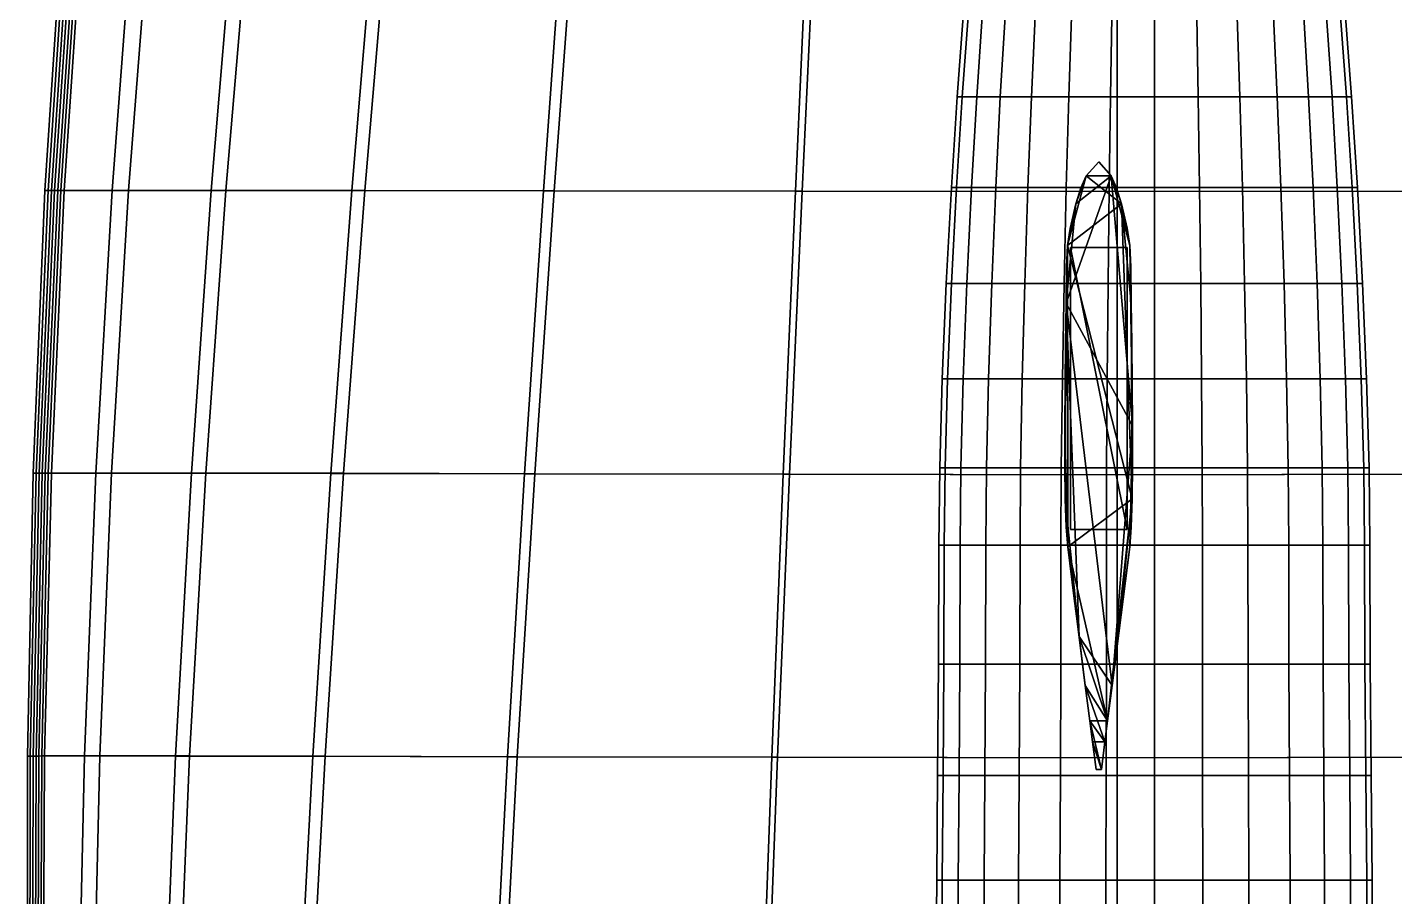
# Model space of a CAD drawing. Extents: x -231 to 375, y -1430 to 1430.
# Drawn here: x -231.5 to 149.2, y -285.7 to -43.6 of the extents above; entities that cross this region are included whole.
import ezdxf

# ---------------------------------------------------------------- set-up
doc = ezdxf.new("R2010")
doc.units = 0
for name, color, linetype in [('ALLUMINIUM_KEEL_ROD', 254, 'CONTINUOUS'), ('HULL_SKIN', 7, 'CONTINUOUS'), ('KEEL_SHAPE_1', 251, 'CONTINUOUS'), ('LEAD_BULB', 254, 'CONTINUOUS')]:
    doc.layers.add(name, color=color, linetype=linetype)

msp = doc.modelspace()

# ---------------------------------------------------------------- meshes
at = {"layer": 'ALLUMINIUM_KEEL_ROD'}
mesh = msp.add_polyface(dxfattribs=at)
corners = [(58.9185, -104.9232, 592.623), (58.9185, -104.9231, 1124.783), (74.6783, -104.9232, 592.623), (58.9185, -183.4529, 1124.783), (58.9185, -104.9232, 60.463), (74.6783, -183.4529, 592.623), (74.6783, -104.9232, 60.463), (58.9185, -183.4529, 592.623), (58.9185, -183.453, 60.463), (74.6783, -183.453, 60.463), (74.6783, -183.4529, 1124.783), (74.6783, -104.9231, 1124.783)]
mesh.append_faces([[corners[k] for k in face] for face in [(3, 1, 0, 7), (1, 11, 2, 0), (11, 10, 5, 2), (3, 7, 5, 10), (0, 4, 8, 7), (0, 2, 6, 4), (2, 5, 9, 6), (7, 8, 9, 5), (3, 10, 1, 1), (1, 10, 11, 11), (4, 9, 8, 8), (4, 6, 9, 9)]])
at = {"layer": 'HULL_SKIN'}
mesh = msp.add_polyface(dxfattribs=at)
corners = [(-227.4911, -246.5206, -133.0884), (-225.6416, -167.7398, -133.0884), (-224.7919, -167.7301, -133.0884), (-226.7021, -246.5206, -133.0884), (-228.2802, -246.5304, -133.0884), (-226.4814, -167.7398, -133.0884), (-229.8622, -246.5304, -133.0884), (-230.6513, -246.5304, -133.0884), (-229.0205, -167.7398, -133.0884), (-228.1709, -167.7398, -133.0884), (-231.4404, -246.5304, -133.0884), (-229.872, -167.7398, -133.0884), (-215.6005, -246.5103, -78.0584), (-212.4521, -167.73, -77.3384), (-190.2216, -246.5303, -8.2684), (-185.8115, -167.7603, -7.2984), (-186.3115, -246.5206, -13.7784), (-211.3017, -246.5001, -81.7384), (-208.0205, -167.7203, -81.2684), (-181.831, -167.7505, -13.1584), (-222.122, -89.0206, -133.0884), (-221.2314, -89.0206, -133.0884), (-223.0205, -89.0303, -133.0884), (-227.331, -167.7398, -133.0884), (-223.9111, -89.0303, -133.0884), (-224.7998, -89.0303, -133.0884), (-225.7002, -89.0303, -133.0884), (-226.5927, -89.0303, -133.0884), (-207.8818, -89.0303, -76.8284), (-180.2705, -89.0499, -6.6784), (-146.9912, -167.8204, 66.8916), (-141.122, -89.0899, 67.5416), (-93.0615, -167.92, 135.0516), (-87.8017, -89.1504, 136.0316), (-21.0615, -168.0503, 187.0516), (-17.6611, -89.23, 188.9616), (71.9288, -168.2104, 212.7316), (71.9287, -89.3301, 216.5216), (71.9288, -168.2104, 208.1816), (-19.3212, -168.0503, 181.8916), (-15.8017, -89.23, 183.6616), (71.9287, -89.3301, 211.8816), (-90.2119, -167.92, 129.1116), (-84.8115, -89.1504, 129.8916), (-143.4716, -167.8101, 60.5316), (-137.4912, -89.0801, 60.9616), (-176.2099, -89.0401, -12.7684), (-203.331, -89.0206, -80.9084), (-216.8311, -10.44, -133.0884), (-215.9111, -10.44, -133.0884), (-217.751, -10.44, -133.0884), (-218.6709, -10.44, -133.0884), (-219.5908, -10.44, -133.0884), (-220.5107, -10.44, -133.0884), (-221.4307, -10.44, -133.0884), (-201.8916, -10.44, -76.6284), (-173.7021, -10.44, -6.4384), (-134.5615, -10.44, 67.8816), (-82.1221, -10.44, 136.7316), (-14.0713, -10.4399, 190.4916), (71.9287, -10.4399, 219.5816), (-79.001, -10.44, 130.5816), (-12.1006, -10.4399, 185.1616), (-130.8018, -10.44, 61.3116), (-169.5322, -10.44, -12.4984), (-197.2217, -10.44, -80.6884)]
mesh.append_faces([[corners[k] for k in face] for face in [(0, 1, 2, 3), (0, 4, 5, 1), (6, 7, 8, 9), (7, 10, 11, 8), (10, 12, 13, 11), (12, 14, 15, 13), (16, 17, 18, 19), (3, 2, 18, 17), (1, 20, 21, 2), (1, 5, 22, 20), (5, 23, 24, 22), (23, 9, 25, 24), (9, 8, 26, 25), (8, 11, 27, 26), (11, 13, 28, 27), (13, 15, 29, 28), (15, 30, 31, 29), (30, 32, 33, 31), (32, 34, 35, 33), (34, 36, 37, 35), (38, 39, 40, 41), (39, 42, 43, 40), (42, 44, 45, 43), (44, 19, 46, 45), (19, 18, 47, 46), (2, 21, 47, 18), (20, 48, 49, 21), (20, 22, 50, 48), (22, 24, 51, 50), (24, 25, 52, 51), (25, 26, 53, 52), (26, 27, 54, 53), (27, 28, 55, 54), (28, 29, 56, 55), (29, 31, 57, 56), (31, 33, 58, 57), (33, 35, 59, 58), (35, 37, 60, 59), (40, 43, 61, 62), (43, 45, 63, 61), (45, 46, 64, 63), (46, 47, 65, 64), (21, 49, 65, 47)]])
mesh = msp.add_polyface(dxfattribs=at)
corners = [(301.8292, -404.1899, 60.5516), (338.1984, -404.1498, -12.1684), (336.5792, -325.3398, -10.9984), (299.1983, -325.4101, 62.5916), (335.0695, -404.14, -15.4784), (299.3077, -404.1899, 56.6316), (296.4893, -325.4101, 58.5916), (333.378, -325.3398, -14.4484), (71.9288, -325.7998, 202.2216), (170.4288, -325.6401, 180.1516), (167.96, -246.8603, 183.5516), (71.9288, -247.0503, 208.0216), (244.9991, -325.5102, 129.9617), (241.4288, -246.7104, 131.8916), (295.6182, -246.6, 63.7116), (333.7686, -246.5302, -10.3084), (357.0772, -325.31, -82.0884), (330.46, -246.5204, -13.8884), (355.4796, -246.4902, -81.8084), (292.6788, -246.6, 59.6416), (242.9288, -325.5102, 125.8116), (239.0596, -246.7104, 127.7516), (169.2296, -325.6401, 175.9917), (166.5089, -246.8603, 179.4116), (71.9288, -325.7998, 197.9016), (71.9288, -247.04, 203.5816), (165.169, -168.04, 185.8916), (71.9288, -168.2104, 212.7316), (237.2295, -167.9003, 132.9316), (291.0987, -167.8002, 64.2116), (329.7393, -167.7397, -9.9384), (359.128, -246.4999, -79.4684), (356.1494, -167.7201, -79.1584), (326.3096, -167.7397, -13.6284), (352.4385, -167.7104, -81.6084), (287.919, -167.8002, 60.1016), (234.5596, -167.9003, 128.8216), (163.4678, -168.04, 181.7616), (71.9288, -168.2104, 208.1816), (162.0498, -89.2202, 187.5816), (71.9287, -89.3301, 216.5216), (232.3897, -89.1298, 133.5316), (285.6397, -89.0703, 64.4016), (324.5186, -89.0302, -9.7684), (351.708, -89.0204, -78.9384), (320.919, -89.0302, -13.4984), (347.919, -89.0102, -81.4584), (282.2373, -89.0703, 60.3016), (229.4385, -89.1298, 129.4516), (160.1397, -89.2202, 183.4816), (71.9287, -89.3301, 211.8816), (158.5889, -10.4399, 189.0416), (71.9287, -10.4399, 219.5816), (226.8994, -10.4399, 134.1216), (279.2686, -10.4399, 64.6116), (318.0771, -10.4399, -9.6384), (345.7588, -10.4399, -78.8184), (314.3096, -10.4399, -13.3384), (341.8291, -10.4399, -81.3184), (275.6475, -10.4399, 60.5616), (223.749, -10.4399, 130.0916), (156.54, -10.4399, 184.9716), (71.9287, -10.4399, 214.9016), (-15.8017, -89.23, 183.6616), (-12.1006, -10.4399, 185.1616)]
mesh.append_faces([[corners[k] for k in face] for face in [(0, 1, 2, 3), (4, 5, 6, 7), (8, 9, 10, 11), (9, 12, 13, 10), (12, 3, 14, 13), (3, 2, 15, 14), (16, 7, 17, 18), (7, 6, 19, 17), (6, 20, 21, 19), (20, 22, 23, 21), (22, 24, 25, 23), (11, 10, 26, 27), (10, 13, 28, 26), (13, 14, 29, 28), (14, 15, 30, 29), (15, 31, 32, 30), (18, 17, 33, 34), (17, 19, 35, 33), (19, 21, 36, 35), (21, 23, 37, 36), (23, 25, 38, 37), (27, 26, 39, 40), (26, 28, 41, 39), (28, 29, 42, 41), (29, 30, 43, 42), (30, 32, 44, 43), (34, 33, 45, 46), (33, 35, 47, 45), (35, 36, 48, 47), (36, 37, 49, 48), (37, 38, 50, 49), (40, 39, 51, 52), (39, 41, 53, 51), (41, 42, 54, 53), (42, 43, 55, 54), (43, 44, 56, 55), (46, 45, 57, 58), (45, 47, 59, 57), (47, 48, 60, 59), (48, 49, 61, 60), (49, 50, 62, 61), (50, 63, 64, 62)]])
mesh = msp.add_polyface(dxfattribs=at)
corners = [(-226.7411, -404.15, -133.0884), (-227.8212, -325.3399, -133.0884), (-227.0907, -325.3399, -133.0884), (-226.0517, -404.15, -133.0884), (-227.4208, -404.15, -133.0884), (-228.5517, -325.3502, -133.0884), (-228.1122, -404.15, -133.0884), (-229.2802, -325.3502, -133.0884), (-228.7899, -404.15, -133.0884), (-230.0204, -325.3502, -133.0884), (-229.4813, -404.15, -133.0984), (-230.7509, -325.3502, -133.0884), (-230.161, -404.1602, -133.0984), (-231.4814, -325.3502, -133.0984), (-217.6806, -404.1304, -79.7784), (-217.3407, -325.3204, -78.9084), (-195.3427, -404.1402, -11.2984), (-193.4306, -325.3399, -9.6084), (-159.1903, -404.1802, 61.3816), (-156.1513, -325.4005, 63.9716), (-105.2313, -404.25, 127.3117), (-101.8915, -325.5103, 131.0216), (-102.8407, -404.2403, 122.3116), (-155.9716, -404.1802, 56.1716), (-152.8212, -325.4005, 58.4016), (-99.331, -325.5, 125.7117), (-191.5712, -404.1402, -16.0184), (-189.581, -325.3301, -14.6984), (-213.6122, -404.1202, -82.8984), (-213.161, -325.3101, -82.2884), (-227.4911, -246.5206, -133.0884), (-226.7021, -246.5206, -133.0884), (-228.2802, -246.5304, -133.0884), (-229.0712, -246.5304, -133.0884), (-229.8622, -246.5304, -133.0884), (-230.6513, -246.5304, -133.0884), (-231.4404, -246.5304, -133.0884), (-215.6005, -246.5103, -78.0584), (-190.2216, -246.5303, -8.2684), (-152.04, -246.6099, 65.7516), (-97.7919, -246.7202, 133.4916), (-27.0614, -325.6402, 180.7016), (-24.2216, -246.8701, 184.4216), (71.9288, -325.7998, 202.2216), (71.9288, -247.0503, 208.0216), (71.9288, -325.7998, 197.9016), (-25.5907, -325.6402, 175.9716), (-22.6103, -246.8701, 179.4716), (71.9288, -247.04, 203.5816), (-95.081, -246.7202, 127.8516), (-148.6122, -246.6001, 59.7616), (-186.3115, -246.5206, -13.7784), (-211.3017, -246.5001, -81.7384), (-227.331, -167.7398, -133.0884), (-226.4814, -167.7398, -133.0884), (-228.1709, -167.7398, -133.0884), (-146.9912, -167.8204, 66.8916), (-185.8115, -167.7603, -7.2984), (-93.0615, -167.92, 135.0516), (-21.0615, -168.0503, 187.0516), (71.9288, -168.2104, 212.7316), (-19.3212, -168.0503, 181.8916), (71.9288, -168.2104, 208.1816), (-90.2119, -167.92, 129.1116), (-143.4716, -167.8101, 60.5316), (-181.831, -167.7505, -13.1584)]
mesh.append_faces([[corners[k] for k in face] for face in [(0, 1, 2, 3), (0, 4, 5, 1), (4, 6, 7, 5), (6, 8, 9, 7), (8, 10, 11, 9), (10, 12, 13, 11), (12, 14, 15, 13), (14, 16, 17, 15), (16, 18, 19, 17), (18, 20, 21, 19), (22, 23, 24, 25), (23, 26, 27, 24), (26, 28, 29, 27), (3, 2, 29, 28), (1, 30, 31, 2), (1, 5, 32, 30), (5, 7, 33, 32), (7, 9, 34, 33), (9, 11, 35, 34), (11, 13, 36, 35), (13, 15, 37, 36), (15, 17, 38, 37), (17, 19, 39, 38), (19, 21, 40, 39), (21, 41, 42, 40), (41, 43, 44, 42), (45, 46, 47, 48), (46, 25, 49, 47), (25, 24, 50, 49), (24, 27, 51, 50), (27, 29, 52, 51), (2, 31, 52, 29), (32, 33, 53, 54), (33, 34, 55, 53), (38, 39, 56, 57), (39, 40, 58, 56), (40, 42, 59, 58), (42, 44, 60, 59), (48, 47, 61, 62), (47, 49, 63, 61), (49, 50, 64, 63), (50, 51, 65, 64)]])
at = {"layer": 'KEEL_SHAPE_1'}
mesh = msp.add_polyface(dxfattribs=at)
corners = [(66.0197, -250.3301, 1051.6327), (65.0412, -242.5703, 540.5303), (64.301, -236.7002, 1051.6327), (64.301, -236.7002, 540.5303), (63.049, -226.8799, 540.5303), (62.301, -221.02, 1051.6327), (62.301, -221.02, 540.5303), (61.3107, -213.2803, 540.5303), (59.9709, -202.6904, 1051.6327), (58.1408, -188.2803, 540.5303), (59.9709, -202.6904, 540.5303), (58.1408, -188.2803, 1051.6327), (57.7189, -182.8105, 1051.6327), (57.7189, -182.8105, 540.5303), (57.5509, -131.5703, 1051.6327), (57.6994, -120.4604, 1051.6327), (57.6994, -120.4604, 540.5303), (57.8302, -110.3301, 1051.6327), (58.0998, -104.3398, 540.5303), (57.8302, -110.3301, 540.5303), (58.0998, -104.3398, 1051.6327), (58.799, -99.5898, 1051.6327), (58.799, -99.5898, 540.5303), (70.2111, -85.0005, 1051.6327), (74.7404, -99.5801, 1051.6327), (75.4298, -104.3301, 540.5303), (74.7404, -99.5801, 540.5303), (75.4298, -104.3301, 1051.6327), (75.7091, -110.3301, 540.5303), (75.7091, -110.3301, 1051.6327), (75.84, -120.4101, 1051.6327), (75.9806, -131.52, 1051.6327), (76.1896, -165.3701, 1051.6327), (76.1896, -165.3701, 540.5303), (76.1896, -154.5601, 540.5303), (76.0802, -174.96, 540.5303), (75.8205, -182.7803, 1051.6327), (75.8205, -182.7803, 540.5303), (75.4006, -188.2803, 540.5303), (67.5197, -250.3301, 540.5303), (66.0197, -250.3301, 540.5303), (57.4611, -175.0103, 540.5303), (57.3498, -165.4204, 540.5303), (57.3498, -154.6104, 540.5303), (57.5509, -131.5703, 540.5303), (60.4396, -92.7905, 540.5303), (61.7716, -88.3301, 540.5303), (61.7716, -88.3301, 29.44), (63.3205, -85.0103, 540.5303), (63.3205, -85.0103, 29.44), (66.7697, -81.1001, 540.5303), (70.2111, -85.0005, 540.5303), (70.2111, -85.0005, 29.44), (66.7697, -81.1001, 29.44), (71.7599, -88.3203, 540.5303), (73.0998, -92.7905, 540.5303), (74.7404, -99.5801, 29.44), (75.84, -120.4102, 540.5303), (75.7091, -110.3301, 29.44), (75.9806, -131.52, 540.5303), (76.0802, -174.96, 29.44), (76.1896, -165.3701, 29.44), (75.8205, -182.7803, 29.44), (73.5803, -202.6602, 540.5303), (72.2307, -213.2598, 540.5303), (71.2404, -221.0103, 540.5303), (70.4904, -226.8701, 540.5303), (69.2404, -236.6904, 540.5303), (70.4904, -226.8701, 29.44), (68.5002, -242.5498, 540.5303), (72.2307, -213.2598, 1051.6327), (70.4904, -226.8701, 1051.6327), (71.2404, -221.0102, 1051.6327), (75.4006, -188.2803, 1051.6327), (73.5803, -202.6601, 1051.6327), (76.1896, -154.56, 1051.6327), (71.7599, -88.3203, 1051.6327), (66.7697, -81.1001, 1051.6327), (61.7716, -88.3301, 1051.6327), (57.3498, -165.4204, 1051.6327), (65.0412, -242.5703, 1051.6327), (67.5197, -250.3301, 1051.6327), (60.4396, -92.7905, 1051.6327), (57.4611, -175.0102, 1051.6327), (61.3107, -213.2803, 1051.6327), (68.5002, -242.5498, 1051.6327), (63.3205, -85.0102, 1051.6327), (57.3498, -154.6103, 1051.6327), (63.049, -226.8799, 1051.6327), (69.2404, -236.6904, 1051.6327), (76.0802, -174.9599, 1051.6327), (73.0998, -92.7905, 1051.6327), (67.5197, -250.3301, 29.44), (66.0197, -250.3301, 29.44), (63.049, -226.8799, 29.44), (62.301, -221.02, 29.44), (61.3107, -213.2803, 29.44), (59.9709, -202.6904, 29.44), (57.7189, -182.8106, 29.44), (57.3498, -165.4204, 29.44), (57.5509, -131.5703, 29.44), (57.8302, -110.3301, 29.44), (58.799, -99.5899, 29.44), (71.7599, -88.3203, 29.44), (73.0998, -92.7906, 29.44), (75.4298, -104.3301, 29.44), (75.84, -120.4102, 29.44), (75.9806, -131.52, 29.44), (76.1896, -154.5601, 29.44), (75.4006, -188.2803, 29.44), (73.5803, -202.6602, 29.44), (72.2307, -213.2598, 29.44), (71.2404, -221.0103, 29.44), (65.0412, -242.5703, 29.44), (68.5002, -242.5498, 29.44), (64.301, -236.7002, 29.44), (58.1408, -188.2803, 29.44), (57.4611, -175.0103, 29.44), (57.3498, -154.6104, 29.44), (57.6994, -120.4605, 29.44), (58.0998, -104.3399, 29.44), (60.4396, -92.7906, 29.44), (69.2404, -236.6904, 29.44)]
mesh.append_faces([[corners[k] for k in face] for face in [(0, 80, 1, 40), (80, 2, 3, 1), (2, 88, 4, 3), (88, 5, 6, 4), (5, 84, 7, 6), (84, 8, 10, 7), (8, 11, 9, 10), (11, 12, 13, 9), (12, 83, 41, 13), (83, 79, 42, 41), (79, 87, 43, 42), (87, 14, 44, 43), (14, 15, 16, 44), (15, 17, 19, 16), (17, 20, 18, 19), (20, 21, 22, 18), (21, 82, 45, 22), (82, 78, 46, 45), (78, 86, 48, 46), (86, 77, 50, 48), (77, 23, 51, 50), (23, 76, 54, 51), (76, 91, 55, 54), (91, 24, 26, 55), (24, 27, 25, 26), (27, 29, 28, 25), (29, 30, 57, 28), (30, 31, 59, 57), (31, 75, 34, 59), (75, 32, 33, 34), (32, 90, 35, 33), (90, 36, 37, 35), (36, 73, 38, 37), (73, 74, 63, 38), (74, 70, 64, 63), (70, 72, 65, 64), (72, 71, 66, 65), (71, 89, 67, 66), (89, 85, 69, 67), (85, 81, 39, 69), (0, 40, 39, 81), (1, 113, 93, 40), (1, 3, 115, 113), (3, 4, 94, 115), (4, 6, 95, 94), (6, 7, 96, 95), (7, 10, 97, 96), (10, 9, 116, 97), (9, 13, 98, 116), (13, 41, 117, 98), (41, 42, 99, 117), (42, 43, 118, 99), (43, 44, 100, 118), (44, 16, 119, 100), (16, 19, 101, 119), (19, 18, 120, 101), (18, 22, 102, 120), (22, 45, 121, 102), (45, 46, 47, 121), (46, 48, 49, 47), (48, 50, 53, 49), (50, 51, 52, 53), (51, 54, 103, 52), (54, 55, 104, 103), (55, 26, 56, 104), (26, 25, 105, 56), (25, 28, 58, 105), (28, 57, 106, 58), (57, 59, 107, 106), (59, 34, 108, 107), (34, 33, 61, 108), (33, 35, 60, 61), (35, 37, 62, 60), (37, 38, 109, 62), (38, 63, 110, 109), (63, 64, 111, 110), (64, 65, 112, 111), (65, 66, 68, 112), (66, 67, 122, 68), (67, 69, 114, 122), (69, 39, 92, 114), (40, 93, 92, 39), (0, 81, 80, 80), (70, 71, 72, 72), (73, 70, 74, 74), (90, 73, 36, 36), (75, 90, 32, 32), (30, 75, 31, 31), (27, 30, 29, 29), (91, 27, 24, 24), (23, 91, 76, 76), (86, 23, 77, 77), (82, 86, 78, 78), (20, 82, 21, 21), (15, 20, 17, 17), (87, 15, 14, 14), (83, 87, 79, 79), (11, 83, 12, 12), (84, 11, 8, 8), (88, 84, 5, 5), (80, 81, 2, 2), (2, 81, 85, 85), (90, 70, 73, 73), (30, 90, 75, 75), (91, 30, 27, 27), (86, 91, 23, 23), (20, 86, 82, 82), (87, 20, 15, 15), (11, 87, 83, 83), (88, 11, 84, 84), (2, 85, 88, 88), (88, 85, 89, 89), (90, 89, 70, 70), (91, 90, 30, 30), (20, 91, 86, 86), (11, 20, 87, 87), (88, 89, 11, 11), (11, 89, 90, 90), (20, 90, 91, 91), (11, 90, 20, 20), (113, 92, 93, 93), (94, 95, 96, 96), (96, 97, 116, 116), (116, 98, 117, 117), (117, 99, 118, 118), (118, 100, 119, 119), (119, 101, 120, 120), (120, 102, 121, 121), (121, 47, 49, 49), (49, 53, 52, 52), (52, 103, 104, 104), (104, 56, 105, 105), (105, 58, 106, 106), (106, 107, 108, 108), (108, 61, 60, 60), (60, 62, 109, 109), (109, 110, 111, 111), (111, 112, 68, 68), (113, 114, 92, 92), (113, 115, 114, 114), (96, 116, 117, 117), (117, 118, 119, 119), (119, 120, 121, 121), (121, 49, 52, 52), (52, 104, 105, 105), (105, 106, 108, 108), (108, 60, 109, 109), (109, 111, 68, 68), (115, 122, 114, 114), (115, 96, 122, 122), (96, 117, 119, 119), (119, 121, 52, 52), (52, 105, 108, 108), (108, 109, 68, 68), (96, 68, 122, 122), (96, 119, 68, 68), (119, 52, 108, 108), (119, 108, 68, 68)]])
at = {"layer": 'LEAD_BULB'}
mesh = msp.add_polyface(dxfattribs=at)
corners = [(27.3977, -62.9325, 1086.7452), (29.086, -40.6143, 1086.7452), (30.4238, -40.6143, 1098.6947), (28.7666, -62.9325, 1099.0809), (29.9364, -31.0756, 1086.7452), (31.241, -31.0756, 1098.5017), (30.7536, -22.8611, 1086.7452), (32.0478, -22.8611, 1098.3193), (31.55, -16.1906, 1086.7452), (32.8256, -16.1906, 1098.1477), (34.3542, -40.6143, 1110.0542), (32.8256, -62.9325, 1110.7943), (35.1175, -31.0756, 1109.6788), (35.8621, -22.8611, 1109.3142), (36.5735, -16.1906, 1108.9708), (40.6927, -40.6143, 1120.2338), (39.3652, -62.9325, 1121.3065), (41.3501, -31.0756, 1119.7083), (41.9993, -22.8611, 1119.1826), (42.6153, -16.1906, 1118.6892), (49.1135, -40.6143, 1128.7401), (48.0536, -62.9325, 1130.0808), (49.6465, -31.0756, 1128.0751), (50.1547, -22.8611, 1127.4208), (50.6442, -16.1906, 1126.7985), (59.2019, -40.6143, 1135.1439), (58.4594, -62.9325, 1136.6886), (59.5649, -31.0756, 1134.3715), (59.9258, -22.8611, 1133.6206), (60.2638, -16.1906, 1132.9021), (70.4394, -40.6143, 1139.1128), (70.066, -62.9325, 1140.7861), (70.6302, -31.0756, 1138.2867), (70.8106, -22.8611, 1137.4714), (70.989, -16.1906, 1136.6993), (82.2783, -40.6143, 1140.4644), (82.2783, -62.9325, 1142.1807), (82.2783, -31.0756, 1139.6062), (82.2783, -22.8611, 1138.7803), (82.2783, -16.1906, 1137.9757), (82.2783, -88.2231, 1029.6686), (82.2783, -62.9325, 1031.2992), (70.066, -62.9325, 1032.6936), (69.7052, -88.2231, 1031.1061), (82.2783, -40.6143, 1033.0155), (70.4394, -40.6143, 1034.3671), (82.2783, -31.0756, 1033.8737), (70.6302, -31.0756, 1035.1929), (82.2783, -22.8611, 1034.6995), (70.8106, -22.8611, 1036.0081), (82.2783, -16.1906, 1035.504), (70.989, -16.1906, 1036.7913), (58.4594, -62.9325, 1036.7913), (57.7583, -88.2231, 1035.3217), (59.2019, -40.6143, 1038.3358), (59.5649, -31.0756, 1039.1082), (59.9258, -22.8611, 1039.8591), (60.2638, -16.1906, 1040.5778), (48.0536, -62.9325, 1043.3988), (47.0539, -88.2231, 1042.1224), (49.1135, -40.6143, 1044.7396), (49.6465, -31.0756, 1045.4048), (50.1547, -22.8611, 1046.0591), (50.6442, -16.1906, 1046.6813), (39.3652, -62.9325, 1052.1732), (38.1021, -88.2231, 1051.1542), (40.6927, -40.6143, 1053.246), (41.3501, -31.0756, 1053.7715), (41.9993, -22.8611, 1054.2971), (42.6153, -16.1906, 1054.7905), (32.8256, -62.9325, 1062.6853), (31.3696, -88.2231, 1061.9774), (34.3542, -40.6143, 1063.4363), (35.1175, -31.0756, 1063.8009), (35.8621, -22.8611, 1064.1655), (36.5735, -16.1906, 1064.5089), (28.7666, -62.9325, 1074.4095), (27.1944, -88.2231, 1074.0448), (30.4238, -40.6143, 1074.785), (31.241, -31.0756, 1074.9781), (32.0478, -22.8611, 1075.1605), (32.8256, -16.1906, 1075.3428), (25.7737, -88.2231, 1086.7452)]
mesh.append_faces([[corners[k] for k in face] for face in [(0, 1, 2, 3), (1, 4, 5, 2), (4, 6, 7, 5), (6, 8, 9, 7), (3, 2, 10, 11), (2, 5, 12, 10), (5, 7, 13, 12), (7, 9, 14, 13), (11, 10, 15, 16), (10, 12, 17, 15), (12, 13, 18, 17), (13, 14, 19, 18), (16, 15, 20, 21), (15, 17, 22, 20), (17, 18, 23, 22), (18, 19, 24, 23), (21, 20, 25, 26), (20, 22, 27, 25), (22, 23, 28, 27), (23, 24, 29, 28), (26, 25, 30, 31), (25, 27, 32, 30), (27, 28, 33, 32), (28, 29, 34, 33), (31, 30, 35, 36), (30, 32, 37, 35), (32, 33, 38, 37), (33, 34, 39, 38), (40, 41, 42, 43), (41, 44, 45, 42), (44, 46, 47, 45), (46, 48, 49, 47), (48, 50, 51, 49), (43, 42, 52, 53), (42, 45, 54, 52), (45, 47, 55, 54), (47, 49, 56, 55), (49, 51, 57, 56), (53, 52, 58, 59), (52, 54, 60, 58), (54, 55, 61, 60), (55, 56, 62, 61), (56, 57, 63, 62), (59, 58, 64, 65), (58, 60, 66, 64), (60, 61, 67, 66), (61, 62, 68, 67), (62, 63, 69, 68), (65, 64, 70, 71), (64, 66, 72, 70), (66, 67, 73, 72), (67, 68, 74, 73), (68, 69, 75, 74), (71, 70, 76, 77), (70, 72, 78, 76), (72, 73, 79, 78), (73, 74, 80, 79), (74, 75, 81, 80), (77, 76, 0, 82), (76, 78, 1, 0), (78, 79, 4, 1), (79, 80, 6, 4), (80, 81, 8, 6)]])
mesh = msp.add_polyface(dxfattribs=at)
corners = [(82.2783, -62.9325, 1142.1807), (82.2783, -40.6143, 1140.4644), (94.109, -40.6143, 1139.1128), (94.4927, -62.9325, 1140.7861), (82.2783, -31.0756, 1139.6062), (93.9182, -31.0756, 1138.2867), (82.2783, -22.8611, 1138.7803), (93.7356, -22.8611, 1137.4714), (82.2783, -16.1906, 1137.9757), (93.5656, -16.1906, 1136.6993), (105.3547, -40.6143, 1135.1439), (106.0869, -62.9325, 1136.6886), (104.9835, -31.0756, 1134.3715), (104.6329, -22.8611, 1133.6206), (104.2824, -16.1906, 1132.9021), (115.4328, -40.6143, 1128.7401), (116.4947, -62.9325, 1130.0808), (114.9122, -31.0756, 1128.0751), (114.3916, -22.8611, 1127.4208), (113.9042, -16.1906, 1126.7985), (123.8536, -40.6143, 1120.2338), (125.1811, -62.9325, 1121.3065), (123.1961, -31.0756, 1119.7083), (122.5594, -22.8611, 1119.1826), (121.9309, -16.1906, 1118.6892), (130.1941, -40.6143, 1110.0542), (131.7228, -62.9325, 1110.7943), (129.4288, -31.0756, 1109.6788), (128.6842, -22.8611, 1109.3142), (127.9728, -16.1906, 1108.9708), (134.1225, -40.6143, 1098.6947), (135.7797, -62.9325, 1099.0809), (133.3053, -31.0756, 1098.5017), (132.4985, -22.8611, 1098.3193), (131.7331, -16.1906, 1098.1477), (135.4603, -40.6143, 1086.7452), (137.159, -62.9325, 1086.7452), (134.6099, -31.0756, 1086.7452), (133.7927, -22.8611, 1086.7452), (133.0066, -16.1906, 1086.7452), (138.7747, -88.2231, 1086.7452), (135.7797, -62.9325, 1074.4095), (137.3519, -88.2231, 1074.0448), (134.1225, -40.6143, 1074.785), (133.3053, -31.0756, 1074.9781), (132.4985, -22.8611, 1075.1605), (131.7331, -16.1906, 1075.3428), (131.7228, -62.9325, 1062.6853), (133.1767, -88.2231, 1061.9774), (130.1941, -40.6143, 1063.4363), (129.4288, -31.0756, 1063.8009), (128.6842, -22.8611, 1064.1655), (127.9728, -16.1906, 1064.5089), (125.1811, -62.9325, 1052.1732), (126.4442, -88.2231, 1051.1542), (123.8536, -40.6143, 1053.246), (123.1961, -31.0756, 1053.7715), (122.5594, -22.8611, 1054.2971), (121.9309, -16.1906, 1054.7905), (116.4947, -62.9325, 1043.3988), (117.5028, -88.2231, 1042.1224), (115.4328, -40.6143, 1044.7396), (114.9122, -31.0756, 1045.4048), (114.3916, -22.8611, 1046.0591), (113.9042, -16.1906, 1046.6813), (106.0869, -62.9325, 1036.7913), (106.788, -88.2231, 1035.3217), (105.3547, -40.6143, 1038.3358), (104.9835, -31.0756, 1039.1082), (104.6329, -22.8611, 1039.8591), (104.2824, -16.1906, 1040.5778), (94.4927, -62.9325, 1032.6936), (94.8412, -88.2231, 1031.1061), (94.109, -40.6143, 1034.3671), (93.9182, -31.0756, 1035.1929), (93.7356, -22.8611, 1036.0081), (93.5656, -16.1906, 1036.7913), (82.2783, -62.9325, 1031.2992), (82.2783, -88.2231, 1029.6686), (82.2783, -40.6143, 1033.0155), (82.2783, -31.0756, 1033.8737), (82.2783, -22.8611, 1034.6995), (82.2783, -16.1906, 1035.504)]
mesh.append_faces([[corners[k] for k in face] for face in [(0, 1, 2, 3), (1, 4, 5, 2), (4, 6, 7, 5), (6, 8, 9, 7), (3, 2, 10, 11), (2, 5, 12, 10), (5, 7, 13, 12), (7, 9, 14, 13), (11, 10, 15, 16), (10, 12, 17, 15), (12, 13, 18, 17), (13, 14, 19, 18), (16, 15, 20, 21), (15, 17, 22, 20), (17, 18, 23, 22), (18, 19, 24, 23), (21, 20, 25, 26), (20, 22, 27, 25), (22, 23, 28, 27), (23, 24, 29, 28), (26, 25, 30, 31), (25, 27, 32, 30), (27, 28, 33, 32), (28, 29, 34, 33), (31, 30, 35, 36), (30, 32, 37, 35), (32, 33, 38, 37), (33, 34, 39, 38), (40, 36, 41, 42), (36, 35, 43, 41), (35, 37, 44, 43), (37, 38, 45, 44), (38, 39, 46, 45), (42, 41, 47, 48), (41, 43, 49, 47), (43, 44, 50, 49), (44, 45, 51, 50), (45, 46, 52, 51), (48, 47, 53, 54), (47, 49, 55, 53), (49, 50, 56, 55), (50, 51, 57, 56), (51, 52, 58, 57), (54, 53, 59, 60), (53, 55, 61, 59), (55, 56, 62, 61), (56, 57, 63, 62), (57, 58, 64, 63), (60, 59, 65, 66), (59, 61, 67, 65), (61, 62, 68, 67), (62, 63, 69, 68), (63, 64, 70, 69), (66, 65, 71, 72), (65, 67, 73, 71), (67, 68, 74, 73), (68, 69, 75, 74), (69, 70, 76, 75), (72, 71, 77, 78), (71, 73, 79, 77), (73, 74, 80, 79), (74, 75, 81, 80), (75, 76, 82, 81)]])
mesh = msp.add_polyface(dxfattribs=at)
corners = [(22.2913, -187.786, 1086.7452), (22.5028, -166.2877, 1086.7452), (24.0003, -166.2877, 1100.175), (23.7971, -187.786, 1100.218), (23.2246, -141.4829, 1086.7452), (24.6993, -141.4829, 1100.014), (24.3509, -114.9342, 1086.7452), (25.8048, -114.9342, 1099.7567), (25.7737, -88.2231, 1086.7452), (27.1944, -88.2231, 1099.4348), (27.3977, -62.9325, 1086.7452), (28.7666, -62.9325, 1099.0809), (28.4161, -166.2877, 1112.9398), (28.2377, -187.786, 1113.0255), (29.0757, -141.4829, 1112.6179), (30.0837, -114.9342, 1112.1245), (31.3696, -88.2231, 1111.5023), (32.8256, -62.9325, 1110.7943), (35.5427, -166.2877, 1124.385), (35.383, -187.786, 1124.5137), (36.1068, -141.4829, 1123.9346), (36.9883, -114.9342, 1123.2158), (38.1021, -88.2231, 1122.3254), (39.3652, -62.9325, 1121.3065), (45.0047, -166.2877, 1133.9425), (44.8762, -187.786, 1134.1141), (45.461, -141.4829, 1133.3739), (46.1621, -114.9342, 1132.4836), (47.0539, -88.2231, 1131.3573), (48.0536, -62.9325, 1130.0808), (56.3355, -166.2877, 1141.1401), (56.2505, -187.786, 1141.3331), (56.6549, -141.4829, 1140.4857), (57.1423, -114.9342, 1139.4561), (57.7583, -88.2231, 1138.158), (58.4594, -62.9325, 1136.6886), (68.973, -166.2877, 1145.6024), (68.9295, -187.786, 1145.8063), (69.1327, -141.4829, 1144.8944), (69.3878, -114.9342, 1143.7789), (69.7052, -88.2231, 1142.3737), (70.066, -62.9325, 1140.7861), (82.2784, -166.2877, 1147.1149), (82.2784, -187.786, 1147.3293), (82.2784, -141.4829, 1146.3854), (82.2784, -114.9342, 1145.2484), (82.2783, -88.2231, 1143.8109), (82.2783, -62.9325, 1142.1807), (82.2784, -187.786, 1026.1504), (82.2784, -166.2877, 1026.3649), (68.973, -166.2877, 1027.8773), (68.9295, -187.786, 1027.6736), (82.2784, -141.4829, 1027.0944), (69.1327, -141.4829, 1028.5853), (82.2784, -114.9342, 1028.2314), (69.3878, -114.9342, 1029.7008), (82.2783, -88.2231, 1029.6686), (69.7052, -88.2231, 1031.1061), (56.3355, -166.2877, 1032.3397), (56.2505, -187.786, 1032.1572), (56.6549, -141.4829, 1033.0048), (57.1423, -114.9342, 1034.0238), (57.7583, -88.2231, 1035.3217), (45.0047, -166.2877, 1039.5372), (44.8762, -187.786, 1039.3657), (45.461, -141.4829, 1040.1057), (46.1621, -114.9342, 1040.9961), (47.0539, -88.2231, 1042.1224), (35.5427, -166.2877, 1049.0947), (35.383, -187.786, 1048.9659), (36.1068, -141.4829, 1049.5559), (36.9883, -114.9342, 1050.2639), (38.1021, -88.2231, 1051.1542), (28.4161, -166.2877, 1060.54), (28.2377, -187.786, 1060.4542), (29.0757, -141.4829, 1060.8618), (30.0837, -114.9342, 1061.3553), (31.3696, -88.2231, 1061.9774), (24.0003, -166.2877, 1073.3047), (23.7971, -187.786, 1073.2618), (24.6993, -141.4829, 1073.4656), (25.8048, -114.9342, 1073.723), (27.1944, -88.2231, 1074.0448)]
mesh.append_faces([[corners[k] for k in face] for face in [(0, 1, 2, 3), (1, 4, 5, 2), (4, 6, 7, 5), (6, 8, 9, 7), (8, 10, 11, 9), (3, 2, 12, 13), (2, 5, 14, 12), (5, 7, 15, 14), (7, 9, 16, 15), (9, 11, 17, 16), (13, 12, 18, 19), (12, 14, 20, 18), (14, 15, 21, 20), (15, 16, 22, 21), (16, 17, 23, 22), (19, 18, 24, 25), (18, 20, 26, 24), (20, 21, 27, 26), (21, 22, 28, 27), (22, 23, 29, 28), (25, 24, 30, 31), (24, 26, 32, 30), (26, 27, 33, 32), (27, 28, 34, 33), (28, 29, 35, 34), (31, 30, 36, 37), (30, 32, 38, 36), (32, 33, 39, 38), (33, 34, 40, 39), (34, 35, 41, 40), (37, 36, 42, 43), (36, 38, 44, 42), (38, 39, 45, 44), (39, 40, 46, 45), (40, 41, 47, 46), (48, 49, 50, 51), (49, 52, 53, 50), (52, 54, 55, 53), (54, 56, 57, 55), (51, 50, 58, 59), (50, 53, 60, 58), (53, 55, 61, 60), (55, 57, 62, 61), (59, 58, 63, 64), (58, 60, 65, 63), (60, 61, 66, 65), (61, 62, 67, 66), (64, 63, 68, 69), (63, 65, 70, 68), (65, 66, 71, 70), (66, 67, 72, 71), (69, 68, 73, 74), (68, 70, 75, 73), (70, 71, 76, 75), (71, 72, 77, 76), (74, 73, 78, 79), (73, 75, 80, 78), (75, 76, 81, 80), (76, 77, 82, 81), (79, 78, 1, 0), (78, 80, 4, 1), (80, 81, 6, 4), (81, 82, 8, 6)]])
mesh = msp.add_polyface(dxfattribs=at)
corners = [(82.2784, -187.786, 1147.3293), (82.2784, -166.2877, 1147.1149), (95.5733, -166.2877, 1145.6024), (95.6273, -187.786, 1145.8063), (82.2784, -141.4829, 1146.3854), (95.4157, -141.4829, 1144.8944), (82.2784, -114.9342, 1145.2484), (95.1585, -114.9342, 1143.7789), (82.2783, -88.2231, 1143.8109), (94.8412, -88.2231, 1142.3737), (82.2783, -62.9325, 1142.1807), (94.4927, -62.9325, 1140.7861), (108.2108, -166.2877, 1141.1401), (108.2959, -187.786, 1141.3331), (107.8914, -141.4829, 1140.4857), (107.404, -114.9342, 1139.4561), (106.788, -88.2231, 1138.158), (106.0869, -62.9325, 1136.6886), (119.5437, -166.2877, 1133.9425), (119.6702, -187.786, 1134.1141), (119.0957, -141.4829, 1133.3739), (118.3843, -114.9342, 1132.4836), (117.5028, -88.2231, 1131.3573), (116.4947, -62.9325, 1130.0808), (129.0036, -166.2877, 1124.385), (129.1737, -187.786, 1124.5137), (128.4416, -141.4829, 1123.9346), (127.558, -114.9342, 1123.2158), (126.4442, -88.2231, 1122.3254), (125.1811, -62.9325, 1121.3065), (136.1302, -166.2877, 1112.9398), (136.3211, -187.786, 1113.0255), (135.481, -141.4829, 1112.6179), (134.4627, -114.9342, 1112.1245), (133.1767, -88.2231, 1111.5023), (131.7228, -62.9325, 1110.7943), (140.5481, -166.2876, 1100.175), (140.7596, -187.786, 1100.218), (139.847, -141.4829, 1100.014), (138.7415, -114.9342, 1099.7567), (137.3519, -88.2231, 1099.4348), (135.7797, -62.9325, 1099.0809), (142.056, -166.2876, 1086.7452), (142.2571, -187.786, 1086.7452), (141.3217, -141.4828, 1086.7452), (140.1955, -114.9342, 1086.7452), (138.7747, -88.2231, 1086.7452), (137.159, -62.9325, 1086.7452), (140.5481, -166.2876, 1073.3047), (140.7596, -187.786, 1073.2618), (139.847, -141.4829, 1073.4656), (138.7415, -114.9342, 1073.723), (137.3519, -88.2231, 1074.0448), (136.1302, -166.2877, 1060.54), (136.3211, -187.786, 1060.4542), (135.481, -141.4829, 1060.8618), (134.4627, -114.9342, 1061.3553), (133.1767, -88.2231, 1061.9774), (129.0036, -166.2877, 1049.0947), (129.1737, -187.786, 1048.9659), (128.4416, -141.4829, 1049.5559), (127.558, -114.9342, 1050.2639), (126.4442, -88.2231, 1051.1542), (119.5437, -166.2877, 1039.5372), (119.6702, -187.786, 1039.3657), (119.0957, -141.4829, 1040.1057), (118.3843, -114.9342, 1040.9961), (117.5028, -88.2231, 1042.1224), (108.2108, -166.2877, 1032.3397), (108.2959, -187.786, 1032.1572), (107.8914, -141.4829, 1033.0048), (107.404, -114.9342, 1034.0238), (106.788, -88.2231, 1035.3217), (95.5733, -166.2877, 1027.8773), (95.6273, -187.786, 1027.6736), (95.4157, -141.4829, 1028.5853), (95.1585, -114.9342, 1029.7008), (94.8412, -88.2231, 1031.1061), (82.2784, -166.2877, 1026.3649), (82.2784, -187.786, 1026.1504), (82.2784, -141.4829, 1027.0944), (82.2784, -114.9342, 1028.2314), (82.2783, -88.2231, 1029.6686)]
mesh.append_faces([[corners[k] for k in face] for face in [(0, 1, 2, 3), (1, 4, 5, 2), (4, 6, 7, 5), (6, 8, 9, 7), (8, 10, 11, 9), (3, 2, 12, 13), (2, 5, 14, 12), (5, 7, 15, 14), (7, 9, 16, 15), (9, 11, 17, 16), (13, 12, 18, 19), (12, 14, 20, 18), (14, 15, 21, 20), (15, 16, 22, 21), (16, 17, 23, 22), (19, 18, 24, 25), (18, 20, 26, 24), (20, 21, 27, 26), (21, 22, 28, 27), (22, 23, 29, 28), (25, 24, 30, 31), (24, 26, 32, 30), (26, 27, 33, 32), (27, 28, 34, 33), (28, 29, 35, 34), (31, 30, 36, 37), (30, 32, 38, 36), (32, 33, 39, 38), (33, 34, 40, 39), (34, 35, 41, 40), (37, 36, 42, 43), (36, 38, 44, 42), (38, 39, 45, 44), (39, 40, 46, 45), (40, 41, 47, 46), (43, 42, 48, 49), (42, 44, 50, 48), (44, 45, 51, 50), (45, 46, 52, 51), (49, 48, 53, 54), (48, 50, 55, 53), (50, 51, 56, 55), (51, 52, 57, 56), (54, 53, 58, 59), (53, 55, 60, 58), (55, 56, 61, 60), (56, 57, 62, 61), (59, 58, 63, 64), (58, 60, 65, 63), (60, 61, 66, 65), (61, 62, 67, 66), (64, 63, 68, 69), (63, 65, 70, 68), (65, 66, 71, 70), (66, 67, 72, 71), (69, 68, 73, 74), (68, 70, 75, 73), (70, 71, 76, 75), (71, 72, 77, 76), (74, 73, 78, 79), (73, 75, 80, 78), (75, 76, 81, 80), (76, 77, 82, 81)]])
mesh = msp.add_polyface(dxfattribs=at)
corners = [(21.9387, -251.9856, 1086.7452), (22.1834, -220.9579, 1086.7452), (23.6913, -220.9579, 1100.25), (23.4466, -251.9856, 1100.3037), (22.2913, -187.786, 1086.7452), (23.7971, -187.786, 1100.218), (28.1423, -220.9578, 1113.0792), (27.9183, -251.9856, 1113.1864), (28.2377, -187.786, 1113.0255), (35.298, -220.9578, 1124.5889), (35.0968, -251.9856, 1124.7389), (35.383, -187.786, 1124.5137), (44.8139, -220.9578, 1134.2), (44.6542, -251.9856, 1134.3929), (44.8762, -187.786, 1134.1141), (56.209, -220.9578, 1141.4297), (56.0908, -251.9856, 1141.655), (56.2505, -187.786, 1141.3331), (68.9087, -220.9578, 1145.9135), (68.8465, -251.9856, 1146.1602), (68.9295, -187.786, 1145.8063), (82.2784, -220.9578, 1147.4365), (82.2784, -251.9856, 1147.6833), (82.2784, -187.786, 1147.3293), (95.648, -220.9578, 1145.9135), (95.7019, -251.9856, 1146.1602), (95.6273, -187.786, 1145.8063), (108.3498, -220.9578, 1141.4297), (108.4556, -251.9856, 1141.655), (108.2959, -187.786, 1141.3331), (119.7449, -220.9578, 1134.2), (119.8922, -251.9856, 1134.3929), (119.6702, -187.786, 1134.1141), (129.2588, -220.9578, 1124.5889), (129.4496, -251.9856, 1124.7389), (129.1737, -187.786, 1124.5137), (136.4165, -220.9578, 1113.0792), (136.6405, -251.9856, 1113.1864), (136.3211, -187.786, 1113.0255), (136.8936, -281.1358, 1113.3044), (141.0998, -251.9855, 1100.3037), (141.3757, -281.1358, 1100.368), (140.8551, -220.9578, 1100.25), (140.7596, -187.786, 1100.218), (142.6077, -251.9855, 1086.7452), (142.8939, -281.1358, 1086.7452), (142.3629, -220.9578, 1086.7452), (142.2571, -187.786, 1086.7452), (141.0998, -251.9855, 1073.176), (141.3757, -281.1358, 1073.1117), (140.8551, -220.9578, 1073.2297), (140.7596, -187.786, 1073.2618), (136.6405, -251.9856, 1060.2932), (136.8936, -281.1358, 1060.1753), (136.4165, -220.9578, 1060.4005), (136.3211, -187.786, 1060.4542), (129.2588, -220.9578, 1048.9016), (129.4496, -251.9856, 1048.7406), (129.1737, -187.786, 1048.9659), (119.7449, -220.9578, 1039.2905), (119.8922, -251.9856, 1039.0867), (119.6702, -187.786, 1039.3657), (108.3498, -220.9578, 1032.05), (108.4556, -251.9856, 1031.8248), (108.2959, -187.786, 1032.1572), (95.648, -220.9578, 1027.5663), (95.7019, -251.9856, 1027.3197), (95.6273, -187.786, 1027.6736), (82.2784, -220.9578, 1026.0431), (82.2784, -251.9856, 1025.7965), (82.2784, -187.786, 1026.1504), (68.9087, -220.9578, 1027.5663), (68.8465, -251.9856, 1027.3197), (68.9295, -187.786, 1027.6736), (56.209, -220.9578, 1032.05), (56.0908, -251.9856, 1031.8248), (56.2505, -187.786, 1032.1572), (44.8139, -220.9578, 1039.2905), (44.6542, -251.9856, 1039.0867), (44.8762, -187.786, 1039.3657), (35.298, -220.9578, 1048.9016), (35.0968, -251.9856, 1048.7406), (35.383, -187.786, 1048.9659), (34.8832, -281.1358, 1048.5691), (27.9183, -251.9856, 1060.2932), (27.6632, -281.1358, 1060.1753), (28.1423, -220.9578, 1060.4005), (28.2377, -187.786, 1060.4542), (23.4466, -251.9856, 1073.176), (23.1811, -281.1358, 1073.1117), (23.6913, -220.9579, 1073.2297), (23.7971, -187.786, 1073.2618), (21.6629, -281.1358, 1086.7452)]
mesh.append_faces([[corners[k] for k in face] for face in [(0, 1, 2, 3), (1, 4, 5, 2), (3, 2, 6, 7), (2, 5, 8, 6), (7, 6, 9, 10), (6, 8, 11, 9), (10, 9, 12, 13), (9, 11, 14, 12), (13, 12, 15, 16), (12, 14, 17, 15), (16, 15, 18, 19), (15, 17, 20, 18), (19, 18, 21, 22), (18, 20, 23, 21), (22, 21, 24, 25), (21, 23, 26, 24), (25, 24, 27, 28), (24, 26, 29, 27), (28, 27, 30, 31), (27, 29, 32, 30), (31, 30, 33, 34), (30, 32, 35, 33), (34, 33, 36, 37), (33, 35, 38, 36), (39, 37, 40, 41), (37, 36, 42, 40), (36, 38, 43, 42), (41, 40, 44, 45), (40, 42, 46, 44), (42, 43, 47, 46), (45, 44, 48, 49), (44, 46, 50, 48), (46, 47, 51, 50), (49, 48, 52, 53), (48, 50, 54, 52), (50, 51, 55, 54), (52, 54, 56, 57), (54, 55, 58, 56), (57, 56, 59, 60), (56, 58, 61, 59), (60, 59, 62, 63), (59, 61, 64, 62), (63, 62, 65, 66), (62, 64, 67, 65), (66, 65, 68, 69), (65, 67, 70, 68), (69, 68, 71, 72), (68, 70, 73, 71), (72, 71, 74, 75), (71, 73, 76, 74), (75, 74, 77, 78), (74, 76, 79, 77), (78, 77, 80, 81), (77, 79, 82, 80), (83, 81, 84, 85), (81, 80, 86, 84), (80, 82, 87, 86), (85, 84, 88, 89), (84, 86, 90, 88), (86, 87, 91, 90), (89, 88, 0, 92), (88, 90, 1, 0), (90, 91, 4, 1)]])
mesh = msp.add_polyface(dxfattribs=at)
corners = [(21.4617, -308.6761, 1086.7452), (21.6629, -281.1358, 1086.7452), (23.1811, -281.1358, 1100.368), (22.9799, -308.6761, 1100.411), (21.9387, -251.9856, 1086.7452), (23.4466, -251.9856, 1100.3037), (27.6632, -281.1358, 1113.3044), (27.4828, -308.6761, 1113.3903), (27.9183, -251.9856, 1113.1864), (34.8832, -281.1358, 1124.9214), (34.7255, -308.6761, 1125.0393), (35.0968, -251.9856, 1124.7389), (44.4842, -281.1358, 1134.6075), (44.3577, -308.6761, 1134.7684), (44.6542, -251.9856, 1134.3929), (55.9747, -281.1358, 1141.9016), (55.8896, -308.6761, 1142.084), (56.0908, -251.9856, 1141.655), (68.7802, -281.1358, 1146.4391), (68.7387, -308.6761, 1146.6322), (68.8465, -251.9856, 1146.1602), (82.2784, -281.1358, 1147.9729), (82.2784, -308.6761, 1148.1768), (82.2784, -251.9856, 1147.6833), (95.7663, -281.1358, 1146.4391), (95.8077, -308.6761, 1146.6322), (95.7019, -251.9856, 1146.1602), (108.5738, -281.1358, 1141.9016), (108.6692, -308.6761, 1142.084), (108.4556, -251.9856, 1141.655), (120.0726, -281.1358, 1134.6075), (120.1888, -308.6761, 1134.7684), (119.8922, -251.9856, 1134.3929), (129.6633, -281.1358, 1124.9214), (129.8209, -308.6761, 1125.0393), (129.4496, -251.9856, 1124.7389), (136.8936, -281.1358, 1113.3044), (137.0636, -308.6761, 1113.3903), (136.6405, -251.9856, 1113.1864), (136.8189, -359.9821, 1113.2722), (141.5665, -308.6761, 1100.411), (141.301, -359.9821, 1100.3466), (141.3757, -281.1358, 1100.368), (143.0951, -308.6761, 1086.7452), (142.8193, -359.9821, 1086.7452), (142.8939, -281.1358, 1086.7452), (141.5665, -308.6761, 1073.0687), (141.301, -359.9821, 1073.1331), (141.3757, -281.1358, 1073.1117), (137.0636, -308.6761, 1060.0895), (136.8189, -359.9821, 1060.2075), (136.8936, -281.1358, 1060.1753), (129.8209, -308.6761, 1048.4404), (129.6093, -359.9821, 1048.6119), (129.6633, -281.1358, 1048.5691), (136.6405, -251.9856, 1060.2932), (129.4496, -251.9856, 1048.7406), (120.1888, -308.6761, 1038.7113), (120.0312, -359.9821, 1038.9259), (120.0726, -281.1358, 1038.8722), (119.8922, -251.9856, 1039.0867), (108.6692, -308.6761, 1031.3958), (108.5406, -359.9821, 1031.6425), (108.5738, -281.1358, 1031.578), (108.4556, -251.9856, 1031.8248), (95.8077, -308.6761, 1026.8477), (95.7435, -359.9821, 1027.1157), (95.7663, -281.1358, 1027.0514), (95.7019, -251.9856, 1027.3197), (82.2784, -308.6761, 1025.3137), (82.2784, -359.9821, 1025.5818), (82.2784, -281.1358, 1025.5068), (82.2784, -251.9856, 1025.7965), (68.7387, -308.6761, 1026.8477), (68.803, -359.9821, 1027.1157), (68.7802, -281.1358, 1027.0514), (68.8465, -251.9856, 1027.3197), (55.8896, -308.6761, 1031.3958), (56.0058, -359.9821, 1031.6425), (55.9747, -281.1358, 1031.578), (56.0908, -251.9856, 1031.8248), (44.3577, -308.6761, 1038.7113), (44.5277, -359.9821, 1038.9259), (44.4842, -281.1358, 1038.8722), (44.6542, -251.9856, 1039.0867), (34.7255, -308.6761, 1048.4404), (34.9371, -359.9821, 1048.6119), (34.8832, -281.1358, 1048.5691), (35.0968, -251.9856, 1048.7406), (27.4828, -308.6761, 1060.0895), (27.7276, -359.9821, 1060.2075), (27.6632, -281.1358, 1060.1753), (23.1811, -281.1358, 1073.1117), (22.9799, -308.6761, 1073.0687)]
mesh.append_faces([[corners[k] for k in face] for face in [(0, 1, 2, 3), (1, 4, 5, 2), (3, 2, 6, 7), (2, 5, 8, 6), (7, 6, 9, 10), (6, 8, 11, 9), (10, 9, 12, 13), (9, 11, 14, 12), (13, 12, 15, 16), (12, 14, 17, 15), (16, 15, 18, 19), (15, 17, 20, 18), (19, 18, 21, 22), (18, 20, 23, 21), (22, 21, 24, 25), (21, 23, 26, 24), (25, 24, 27, 28), (24, 26, 29, 27), (28, 27, 30, 31), (27, 29, 32, 30), (31, 30, 33, 34), (30, 32, 35, 33), (34, 33, 36, 37), (33, 35, 38, 36), (39, 37, 40, 41), (37, 36, 42, 40), (41, 40, 43, 44), (40, 42, 45, 43), (44, 43, 46, 47), (43, 45, 48, 46), (47, 46, 49, 50), (46, 48, 51, 49), (50, 49, 52, 53), (49, 51, 54, 52), (51, 55, 56, 54), (53, 52, 57, 58), (52, 54, 59, 57), (54, 56, 60, 59), (58, 57, 61, 62), (57, 59, 63, 61), (59, 60, 64, 63), (62, 61, 65, 66), (61, 63, 67, 65), (63, 64, 68, 67), (66, 65, 69, 70), (65, 67, 71, 69), (67, 68, 72, 71), (70, 69, 73, 74), (69, 71, 75, 73), (71, 72, 76, 75), (74, 73, 77, 78), (73, 75, 79, 77), (75, 76, 80, 79), (78, 77, 81, 82), (77, 79, 83, 81), (79, 80, 84, 83), (82, 81, 85, 86), (81, 83, 87, 85), (83, 84, 88, 87), (86, 85, 89, 90), (85, 87, 91, 89), (89, 91, 92, 93), (93, 92, 1, 0)]])

doc.saveas('drawing.dxf')
